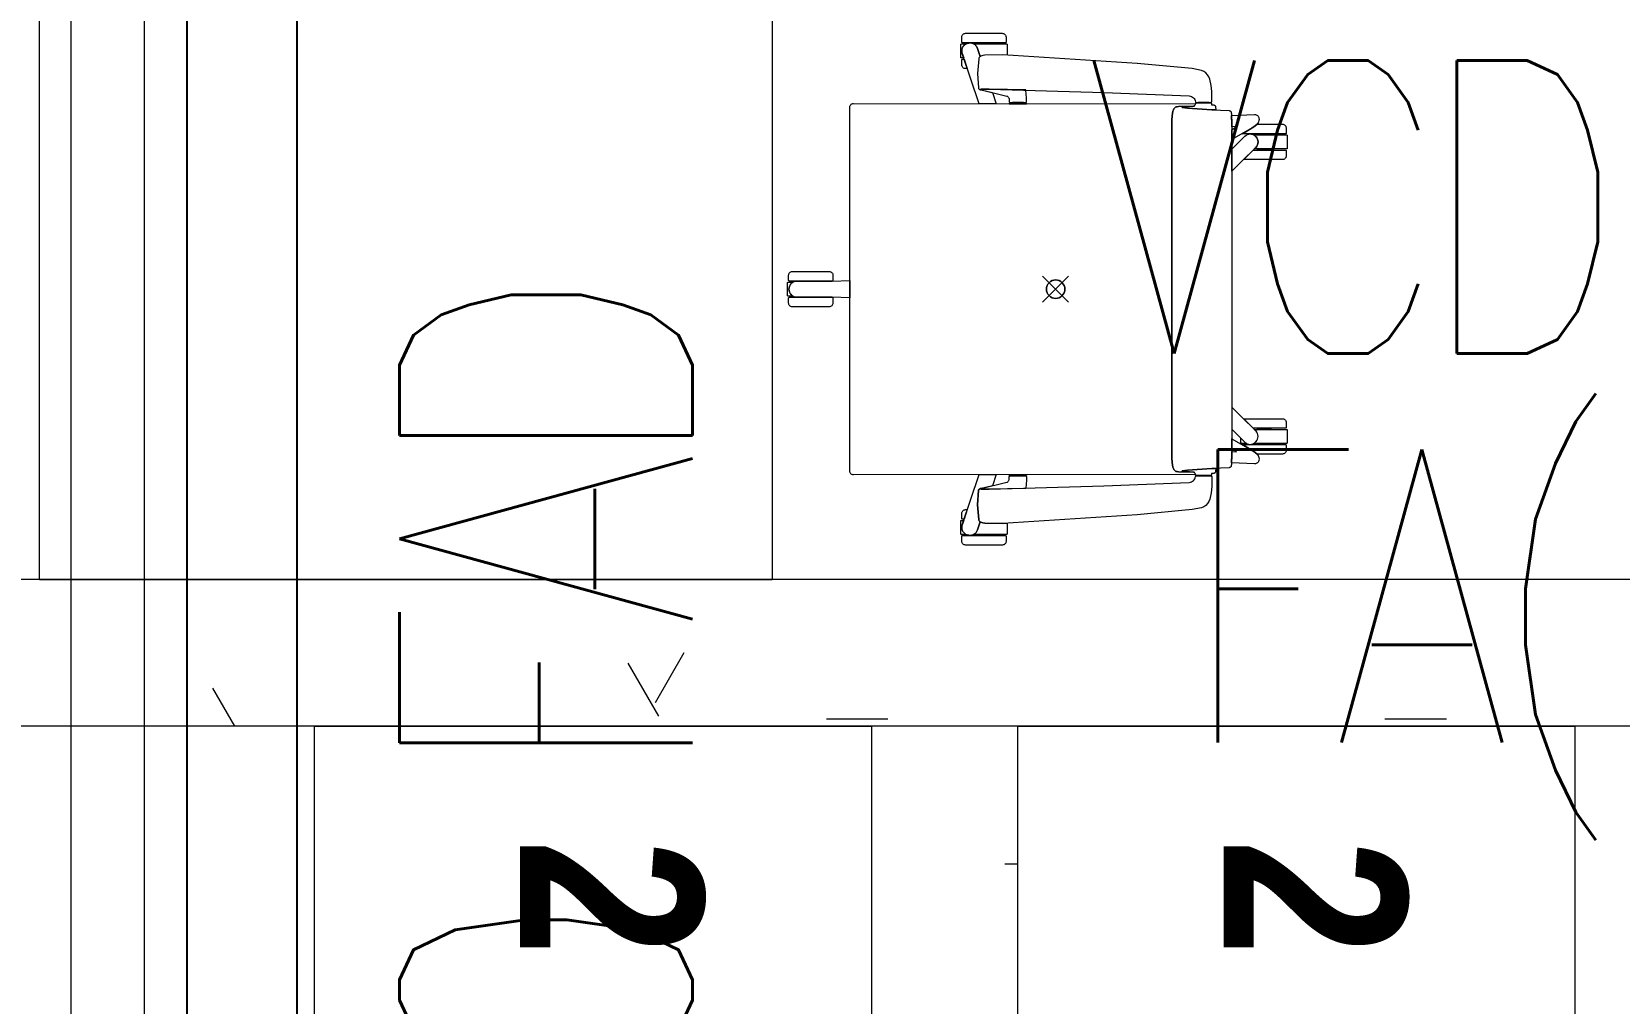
# Model space of a CAD drawing. Header units: millimetres. Extents: x 50620 to 404449, y -131543 to 97.
# Drawn here: x 357591 to 359758, y -91993 to -90667 of the extents above; entities that cross this region are included whole.
import ezdxf

# ---------------------------------------------------------------- set-up
doc = ezdxf.new("R2010")
doc.units = ezdxf.units.MM
for name, color, linetype, lineweight in [('1599_DB_A_BLK2_HQ_R21-2ND STOREY 20230517--$0$S-_COLN----_E', 8, 'Continuous', 9), ('A-_FURT----_E', 8, 'Continuous', 9), ('A-_WALL----_H-1', 8, 'Continuous', 9), ('A-_WALLPRTN_E-1', 8, 'Continuous', 18), ('FURNITURE', 8, 'Continuous', 9), ('M-_ARCHI', 8, 'Continuous', 5), ('M-ACMV_FAD', 3, 'Continuous', 25), ('M-ACMV_REF-P', 134, '500-1-RP', 9), ('M-FA TEXT', 3, 'Continuous', 25)]:
    doc.layers.add(name, color=color, linetype=linetype, lineweight=lineweight)
doc.styles.add('Arial', font='arial.ttf', dxfattribs={"width": 0.8, "height": 300})
doc.styles.add('Arial Narrow_B_4', font='ARIALNB.TTF', dxfattribs={"height": 500})
doc.styles.add('ROMANS', font='romans.shx', dxfattribs={"width": 0.8})
doc.styles.get("Standard").update_dxf_attribs({"font": 'arial.ttf'})
doc.linetypes.add('500-1-RP', pattern='A,0.75,-0.5,0.75,-0.5,0.75,-0.5,0.75,-1.7,["RP",Standard,S=1,R=0,X=-1,Y=-0.5],-1.7', length=7.9)

# ---------------------------------------------------------------- blocks, each defined once
blk = doc.blocks.new('ARCHI 2ND_2024 09 11')
at = {"layer": '1599_DB_A_BLK2_HQ_R21-2ND STOREY 20230517--$0$S-_COLN----_E', "lineweight": 5}
h = blk.add_hatch(dxfattribs=at)
h.set_pattern_fill('FP_3', color=8, style=0, pattern_type=2)
h.set_pattern_definition([(6e-11, (-28420.7, -3975.34), (1016, 254), [83.82, -678.18, 83.82, -678.18, -4064]), (6e-11, (-28420.7, -3975.34), (1016, 254), [-1524, 83.82, -1440.18, 83.82, -678.18, -1778]), (6e-11, (-28420.7, -3975.34), (1016, 254), [-3810, 83.82, -424.18, 83.82, -1186.18]), (120, (-28039.7, -3848.34), (-727.9705, 752.8818), [83.82, -678.18, 83.82, -678.18, -4064]), (120, (-28039.7, -3848.34), (-727.9705, 752.8818), [-1524, 83.82, -1440.18, 83.82, -678.18, -1778]), (120, (-28039.7, -3848.34), (-727.9705, 752.8818), [-3810, 83.82, -424.18, 83.82, -1186.18]), (240, (-27912.7, -3340.34), (-288.0295, -1006.8818), [83.82, -678.18, 83.82, -678.18, -4064]), (240, (-27912.7, -3340.34), (-288.0295, -1006.8818), [-1524, 83.82, -1440.18, 83.82, -678.18, -1778]), (240, (-27912.7, -3340.34), (-288.0295, -1006.8818), [-3810, 83.82, -424.18, 83.82, -1186.18])])
h.paths.add_polyline_path([(-33077.7, -63616.7), (-23350, -63616.7), (-23350, -63516.7), (-34150, -63516.7), (-34150, -63616.7)], flags=0)
at = {"layer": 'A-_WALL----_H-1', "lineweight": 5}
h = blk.add_hatch(dxfattribs=at)
h.set_pattern_fill('FP_3', color=8, style=0, pattern_type=2)
h.set_pattern_definition([(6e-11, (102886.37, 38752.37), (1016, 254), [83.82, -678.18, 83.82, -678.18, -4064]), (6e-11, (102886.37, 38752.37), (1016, 254), [-1524, 83.82, -1440.18, 83.82, -678.18, -1778]), (6e-11, (102886.37, 38752.37), (1016, 254), [-3810, 83.82, -424.18, 83.82, -1186.18]), (120, (103267.37, 38879.37), (-727.97045, 752.8818), [83.82, -678.18, 83.82, -678.18, -4064]), (120, (103267.37, 38879.37), (-727.97045, 752.8818), [-1524, 83.82, -1440.18, 83.82, -678.18, -1778]), (120, (103267.37, 38879.37), (-727.97045, 752.8818), [-3810, 83.82, -424.18, 83.82, -1186.18]), (240, (103394.37, 39387.37), (-288.02955, -1006.8818), [83.82, -678.18, 83.82, -678.18, -4064]), (240, (103394.37, 39387.37), (-288.02955, -1006.8818), [-1524, 83.82, -1440.18, 83.82, -678.18, -1778]), (240, (103394.37, 39387.37), (-288.02955, -1006.8818), [-3810, 83.82, -424.18, 83.82, -1186.18])])
h.paths.add_polyline_path([(-26050, -69933), (-26050, -63616.7), (-26250, -63616.7), (-26250, -69933)])
at = {"layer": '1599_DB_A_BLK2_HQ_R21-2ND STOREY 20230517--$0$S-_COLN----_E', "color": 8, "lineweight": 5}
blk.add_line((-23550, -63616.7), (-34050, -63616.7), dxfattribs=at)
blk.add_lwpolyline([(-23350, -63716.7), (-23350, -63416.7), (-28750, -63416.7)], dxfattribs=at)
at = {"layer": 'A-_FURT----_E', "color": 8, "lineweight": 5}
for points in [[(-27010, -64066.7), (-27010, -63616.7), (-26250, -63616.7), (-26250, -64066.7)], [(-26050, -64066.7), (-26050, -63616.7), (-25290, -63616.7), (-25290, -64066.7)]]:
    blk.add_lwpolyline(points, close=True, dxfattribs=at)
at = {"layer": 'A-_WALLPRTN_E-1', "color": 8, "lineweight": 5}
for p, q in [((-26250, -63616.7), (-26250, -69933)), ((-26050, -69933), (-26050, -63616.7))]:
    blk.add_line(p, q, dxfattribs=at)
at = {"layer": 'FURNITURE', "color": 8, "lineweight": 5, "flags": 128}
for points in [[(-27385.3, -63416.9), (-27385.3, -61816.9), (-26385.3, -61816.9), (-26385.3, -63416.9)], [(-26066.2, -62682.9), (-26066.2, -62683.1), (-26066.3, -62683.3), (-26066.4, -62683.4), (-26066.5, -62683.6), (-26066.7, -62683.7), (-26066.9, -62683.8), (-26067, -62683.9), (-26067.2, -62683.9), (-26125.6, -62683.9), (-26125.8, -62683.9), (-26126, -62683.8), (-26126.1, -62683.7), (-26126.3, -62683.6), (-26126.4, -62683.4), (-26126.5, -62683.3), (-26126.6, -62683.1), (-26126.6, -62682.9), (-26126.6, -62675.8), (-26126.5, -62674.9), (-26126.2, -62673.9), (-26125.7, -62673), (-26125.1, -62672.3), (-26124.3, -62671.7), (-26123.5, -62671.2), (-26122.5, -62670.9), (-26121.5, -62670.8), (-26071.3, -62670.8), (-26070.5, -62670.9), (-26069.7, -62671), (-26069, -62671.4), (-26068.3, -62671.8), (-26067.7, -62672.3), (-26067.2, -62672.9), (-26066.8, -62673.5), (-26066.5, -62674.3), (-26066.3, -62675), (-26066.2, -62675.8)], [(-26128.1, -62703.6), (-26128.1, -62686.3), (-26128.1, -62686.1), (-26128, -62685.9), (-26127.9, -62685.8), (-26127.8, -62685.7), (-26127.7, -62685.6), (-26127.6, -62685.5), (-26127.4, -62685.4), (-26127.3, -62685.4), (-26127.2, -62685.4), (-26120.9, -62685.4), (-26122.5, -62686.5), (-26123.9, -62687.8), (-26125, -62689.3), (-26125.9, -62691.1), (-26126.4, -62692.9), (-26126.6, -62694.8), (-26126.5, -62696.7), (-26126.1, -62698.6), (-26124, -62704.5), (-26127.2, -62704.5), (-26127.3, -62704.5), (-26127.5, -62704.4), (-26127.7, -62704.3), (-26127.8, -62704.2), (-26127.9, -62704.1), (-26128, -62704), (-26128, -62703.9), (-26128.1, -62703.7)], [(-26101.4, -62702.3), (-26102.1, -62702.8), (-26102.6, -62703.3), (-26103, -62704), (-26103.3, -62704.7), (-26103.5, -62705.5), (-26105.3, -62725.5), (-26104, -62745.5), (-26103.7, -62746.1), (-26103.3, -62746.6), (-26102.9, -62747), (-26102.4, -62747.4), (-26101.3, -62747.8), (-26100.2, -62748.1), (-26084.7, -62751.5), (-26079.5, -62767), (-26102.8, -62766.9), (-26126.1, -62698.6), (-26126.5, -62696.5), (-26126.6, -62694.3), (-26126.3, -62692.2), (-26125.5, -62690.2), (-26124.4, -62688.3), (-26122.9, -62686.7), (-26121.1, -62685.5), (-26119.1, -62684.6), (-26117, -62684.1), (-26114.8, -62684), (-26112.7, -62684.4), (-26110.7, -62685.1), (-26108.8, -62686.3), (-26107.3, -62687.8), (-26106, -62689.5), (-26105.1, -62691.5)], [(-26064.7, -62700.6), (-26070.7, -62700.3), (-26095.2, -62700.7), (-26097.9, -62701.1), (-26100.6, -62701.9), (-26101, -62702.1), (-26101.4, -62702.3), (-26105.1, -62691.5), (-26105.9, -62689.6), (-26107.1, -62688), (-26108.5, -62686.5), (-26110.2, -62685.4), (-26065.6, -62685.4), (-26065.5, -62685.4), (-26065.3, -62685.4), (-26065.2, -62685.5), (-26065.1, -62685.6), (-26065, -62685.7), (-26064.9, -62685.8), (-26064.8, -62685.9), (-26064.7, -62686.1), (-26064.7, -62686.3)], [(-26087.3, -62685.4), (-26105.5, -62685.4), (-26105.5, -62683.9), (-26087.3, -62683.9)], [(-26125.6, -62706), (-26123.5, -62706), (-26119.1, -62719.1), (-26121.5, -62719.1), (-26122.5, -62719), (-26123.5, -62718.7), (-26124.3, -62718.2), (-26125.1, -62717.6), (-26125.7, -62716.8), (-26126.2, -62716), (-26126.5, -62715), (-26126.6, -62714.1), (-26126.6, -62707), (-26126.6, -62706.8), (-26126.5, -62706.6), (-26126.4, -62706.5), (-26126.3, -62706.3), (-26126.1, -62706.2), (-26126, -62706.1), (-26125.8, -62706)], [(-26100.6, -62701.9), (-26101.3, -62702.3), (-26102, -62702.7), (-26102.6, -62703.3), (-26103, -62704), (-26103.3, -62704.7), (-26103.5, -62705.5), (-26105.3, -62725.5), (-26104, -62745.5), (-26103.7, -62746.1), (-26103.3, -62746.6), (-26102.9, -62747), (-26102.4, -62747.4), (-26101.2, -62747.8), (-26101.4, -62747.8), (-26101.4, -62747.8), (-26101.4, -62747.7), (-26101.4, -62747.7), (-26101.4, -62747.7), (-26101.4, -62747.7), (-26101.4, -62747.6), (-26101.4, -62747.6), (-26101.4, -62747.6), (-26101.4, -62747.6), (-26101.4, -62747.6), (-26101.2, -62747.5), (-26101.1, -62747.4), (-26100.3, -62747.3), (-26099.5, -62747.2), (-26089.4, -62747.1), (-25932.8, -62751.8), (-25816.2, -62756.4), (-25814.7, -62756.6), (-25813.2, -62757.1), (-25811.8, -62757.8), (-25810.5, -62758.8), (-25809.5, -62759.9), (-25808.6, -62761.2), (-25808, -62762.7), (-25807.6, -62764.2), (-25807.6, -62764.4), (-25807.5, -62764.6), (-25807.4, -62764.7), (-25807.3, -62764.9), (-25807.1, -62765), (-25807, -62765), (-25806.8, -62765.1), (-25806.6, -62765.1), (-25786.6, -62765.1), (-25786.4, -62765.1), (-25786.2, -62765), (-25786.1, -62764.9), (-25785.9, -62764.8), (-25785.8, -62764.6), (-25785.7, -62764.5), (-25785.6, -62764.3), (-25785.6, -62764.1), (-25785.6, -62750.5), (-25786.3, -62742), (-25788, -62733.5), (-25789.3, -62730.3), (-25791.2, -62727.4), (-25793.6, -62724.9), (-25796.5, -62722.9), (-25799.6, -62721.5), (-25812.3, -62719.1), (-25887.1, -62712.2), (-26070.7, -62700.3), (-26095.2, -62700.7), (-26097.9, -62701.1)], [(-26100.2, -62748.1), (-26065.1, -62756.5), (-26064.4, -62756.8), (-26063.7, -62757.3), (-26063.1, -62757.8), (-26062.7, -62758.5), (-26062.3, -62759.2), (-26062.1, -62760), (-26062, -62760.8), (-26061.9, -62764.1), (-26061.8, -62764.3), (-26061.8, -62764.5), (-26061.7, -62764.7), (-26061.6, -62764.8), (-26061.4, -62764.9), (-26061.2, -62765), (-26061, -62765.1), (-26060.8, -62765.1), (-26039.3, -62765.1), (-26039.1, -62765.1), (-26038.9, -62765), (-26038.8, -62764.9), (-26038.6, -62764.8), (-26038.5, -62764.7), (-26038.4, -62764.5), (-26038.3, -62764.3), (-26038.3, -62764.1), (-26038.3, -62759.5), (-26039.4, -62748.4), (-26039.4, -62748.2), (-26089.4, -62747.1), (-26099.5, -62747.2), (-26100.3, -62747.3), (-26101.1, -62747.4), (-26101.2, -62747.5), (-26101.4, -62747.6), (-26101.4, -62747.6), (-26101.4, -62747.6), (-26101.4, -62747.6), (-26101.4, -62747.6), (-26101.4, -62747.7), (-26101.4, -62747.7), (-26101.4, -62747.7), (-26101.4, -62747.7), (-26101.4, -62747.8), (-26101.4, -62747.8), (-26101.2, -62747.8)], [(-26274.5, -62766.8), (-25807.7, -62767.2), (-25808, -62768), (-25808.5, -62768.8), (-25809.1, -62769.5), (-25809.7, -62770.1), (-25831, -62770.9), (-25832.8, -62771), (-25834.6, -62771.4), (-25836, -62772.6), (-25837.1, -62774), (-25837.9, -62775.5), (-25838.4, -62777.2), (-25839.5, -62783.3), (-25839.8, -62789.5), (-25839.8, -63250.8), (-25839.5, -63257), (-25838.4, -63263.1), (-25837.9, -63264.8), (-25837.1, -63266.3), (-25836, -63267.7), (-25834.6, -63268.9), (-25832.8, -63269.3), (-25831, -63269.4), (-25809.7, -63270.2), (-25809.1, -63270.8), (-25808.5, -63271.5), (-25808, -63272.3), (-25807.7, -63273.1), (-26274.5, -63273.5), (-26275.3, -63273.5), (-26276.1, -63273.3), (-26276.8, -63273), (-26277.5, -63272.6), (-26278.1, -63272.1), (-26278.6, -63271.5), (-26279, -63270.8), (-26279.3, -63270.1), (-26279.5, -63269.3), (-26279.5, -63268.5), (-26279.5, -62785.3), (-26279.5, -62771.8), (-26279.5, -62771), (-26279.3, -62770.3), (-26279, -62769.5), (-26278.6, -62768.9), (-26278.1, -62768.3), (-26277.5, -62767.7), (-26276.8, -62767.3), (-26276.1, -62767), (-26275.3, -62766.8)], [(-26038.3, -62767), (-26038.3, -62766.7), (-26038.3, -62766.5), (-26038.4, -62766.3), (-26038.5, -62766.2), (-26038.6, -62766), (-26038.8, -62765.9), (-26038.9, -62765.8), (-26039.1, -62765.7), (-26039.3, -62765.7), (-26060.8, -62765.7), (-26061, -62765.7), (-26061.2, -62765.8), (-26061.4, -62765.9), (-26061.6, -62766), (-26061.7, -62766.2), (-26061.8, -62766.3), (-26061.8, -62766.5), (-26061.9, -62766.7), (-26061.9, -62767)], [(-26042.5, -62765.7), (-26042.5, -62765.1), (-26057.6, -62765.1), (-26057.6, -62765.7)], [(-25839.8, -62789.5), (-25839.5, -62783.3), (-25838.4, -62777.2), (-25837.9, -62775.5), (-25837.1, -62774), (-25836, -62772.6), (-25834.6, -62771.4), (-25832.8, -62771), (-25831, -62770.9), (-25809.7, -62770.1), (-25810.2, -62770.5), (-25815.9, -62770.8), (-25825.1, -62771.5), (-25825.2, -62771.5), (-25825.4, -62771.6), (-25825.6, -62771.6), (-25825.7, -62771.8), (-25825.8, -62771.9), (-25825.9, -62772.1), (-25825.9, -62772.2), (-25818.5, -62773.2), (-25785.4, -62775.5), (-25761.7, -62776.4), (-25761.2, -62776.5), (-25760.7, -62776.7), (-25760.2, -62776.9), (-25759.9, -62777.2), (-25759.5, -62777.6), (-25759.2, -62778), (-25758.9, -62779.4), (-25758.7, -62780.8), (-25758.1, -62794.7), (-25758.1, -63020.2), (-25758.1, -63245.6), (-25758.7, -63259.5), (-25758.9, -63260.9), (-25759.2, -63262.3), (-25759.5, -63262.7), (-25759.9, -63263.1), (-25760.2, -63263.4), (-25760.7, -63263.6), (-25761.2, -63263.8), (-25761.7, -63263.9), (-25785.4, -63264.8), (-25818.5, -63267.2), (-25825.9, -63268.1), (-25825.8, -63268.2), (-25825.8, -63268.4), (-25825.7, -63268.5), (-25825.5, -63268.7), (-25825.4, -63268.8), (-25825.2, -63268.8), (-25825.1, -63268.8), (-25815.9, -63269.5), (-25810.2, -63269.8), (-25809.7, -63270.2), (-25831, -63269.4), (-25832.8, -63269.3), (-25834.6, -63268.9), (-25836, -63267.7), (-25837.1, -63266.3), (-25837.9, -63264.8), (-25838.4, -63263.1), (-25839.5, -63257), (-25839.8, -63250.8)], [(-25780.2, -62771.4), (-25780, -62775.5), (-25785.4, -62775.5), (-25818.5, -62773.2), (-25825.9, -62772.2), (-25825.9, -62772.1), (-25825.8, -62771.9), (-25825.7, -62771.8), (-25825.6, -62771.6), (-25825.4, -62771.6), (-25825.2, -62771.5), (-25825.1, -62771.5), (-25815.9, -62770.8), (-25810.2, -62770.5), (-25809.7, -62770.1), (-25808.9, -62769.3), (-25808.3, -62768.5), (-25807.8, -62767.5), (-25807.5, -62766.5), (-25807.4, -62766.4), (-25807.4, -62766.3), (-25807.3, -62766.1), (-25807.2, -62766), (-25807, -62765.9), (-25806.9, -62765.8), (-25806.7, -62765.7), (-25806.5, -62765.7), (-25786.8, -62765.7), (-25786.6, -62765.7), (-25786.4, -62765.8), (-25786.3, -62765.9), (-25786.1, -62766), (-25786, -62766.1), (-25785.9, -62766.3), (-25785.8, -62766.4), (-25785.8, -62766.6), (-25785.7, -62768.3), (-25784.8, -62768.4), (-25782.5, -62768.7), (-25782, -62768.8), (-25781.5, -62769.1), (-25781.1, -62769.5), (-25780.7, -62769.9), (-25780.5, -62770.4), (-25780.3, -62770.9)], [(-25804.1, -62765.1), (-25804.1, -62765.7), (-25789.1, -62765.7), (-25789.1, -62765.1)], [(-25723.1, -62794.5), (-25726.5, -62797.5), (-25730.3, -62800.1), (-25758.1, -62815.9), (-25758.1, -62802.5), (-25751.9, -62798), (-25758.1, -62798.7), (-25758.1, -62794.7), (-25758.5, -62783.2), (-25758.5, -62783.2), (-25727, -62781.7), (-25725.9, -62781.7), (-25724.9, -62782), (-25723.9, -62782.4), (-25723, -62783), (-25722.3, -62783.8), (-25721.7, -62784.8), (-25721.3, -62785.8), (-25721.1, -62786.8), (-25720.9, -62788.5), (-25721.1, -62790.1), (-25721.5, -62791.7), (-25722.2, -62793.1)], [(-25743.7, -62808), (-25730.3, -62800.1), (-25726.8, -62797.7), (-25723.7, -62795), (-25688.9, -62795), (-25688, -62795.1), (-25687, -62795.4), (-25686.1, -62795.9), (-25685.4, -62796.5), (-25684.9, -62797.1), (-25684.5, -62797.8), (-25684.2, -62798.5), (-25684, -62799.3), (-25683.9, -62800), (-25683.9, -62807.1), (-25683.9, -62807.2), (-25684, -62807.4), (-25684, -62807.5), (-25684.1, -62807.7), (-25684.2, -62807.8), (-25684.3, -62807.9), (-25684.5, -62808), (-25684.6, -62808), (-25684.8, -62808.1), (-25684.9, -62808.1), (-25743.3, -62808.1), (-25743.4, -62808.1), (-25743.5, -62808.1)], [(-25725.6, -62811.6), (-25725.1, -62812), (-25723.9, -62813.5), (-25723, -62815.3), (-25722.4, -62817.2), (-25722.2, -62819.1), (-25722.4, -62821.1), (-25723, -62823), (-25723.9, -62824.7), (-25725.1, -62826.2), (-25758.1, -62859.2), (-25758.1, -62829), (-25740.3, -62811.1), (-25738.7, -62809.9), (-25737, -62808.9), (-25735.1, -62808.4), (-25733.2, -62808.2), (-25731.2, -62808.4), (-25729.3, -62808.9), (-25727.6, -62809.9), (-25726.1, -62811.1)], [(-25727.6, -62828.7), (-25725.1, -62826.2), (-25723.9, -62824.7), (-25723, -62823), (-25722.4, -62821.1), (-25722.2, -62819.1), (-25722.4, -62817.2), (-25723, -62815.3), (-25723.9, -62813.5), (-25725.1, -62812), (-25725.6, -62811.6), (-25726.1, -62811.1), (-25727, -62810.3), (-25728, -62809.6), (-25683.4, -62809.6), (-25683.2, -62809.6), (-25683, -62809.7), (-25682.9, -62809.8), (-25682.7, -62809.9), (-25682.6, -62810.1), (-25682.5, -62810.2), (-25682.4, -62810.4), (-25682.4, -62810.6), (-25682.4, -62827.7), (-25682.4, -62827.9), (-25682.5, -62828.1), (-25682.6, -62828.3), (-25682.7, -62828.4), (-25682.9, -62828.5), (-25683, -62828.6), (-25683.2, -62828.7), (-25683.4, -62828.7)], [(-25705, -62809.6), (-25723.1, -62809.6), (-25723.1, -62808.1), (-25705, -62808.1)], [(-25684.9, -62830.2), (-25684.7, -62830.2), (-25684.5, -62830.3), (-25684.4, -62830.4), (-25684.2, -62830.5), (-25684.1, -62830.7), (-25684, -62830.8), (-25683.9, -62831), (-25683.9, -62831.2), (-25683.9, -62838.3), (-25684, -62839.1), (-25684.2, -62840), (-25684.6, -62840.8), (-25685.1, -62841.5), (-25685.7, -62842.1), (-25686.4, -62842.6), (-25687.2, -62843), (-25688.1, -62843.2), (-25688.9, -62843.3), (-25739.2, -62843.3), (-25740, -62843.2), (-25740.8, -62843), (-25741.6, -62842.7), (-25729.1, -62830.2)], [(-25723.1, -62828.7), (-25705, -62828.7), (-25705, -62830.2), (-25723.1, -62830.2)], [(-26302.5, -63001.1), (-26302.5, -63008.1), (-26302.5, -63008.3), (-26302.6, -63008.5), (-26302.7, -63008.7), (-26302.8, -63008.8), (-26303, -63008.9), (-26303.1, -63009), (-26303.3, -63009.1), (-26303.5, -63009.1), (-26361.8, -63009.1), (-26362, -63009.1), (-26362.2, -63009), (-26362.3, -63009), (-26362.4, -63008.9), (-26362.6, -63008.8), (-26362.7, -63008.7), (-26362.8, -63008.5), (-26362.8, -63008.3), (-26362.9, -63008.1), (-26362.9, -63001.1), (-26362.8, -63000.1), (-26362.5, -62999.1), (-26362, -62998.3), (-26361.4, -62997.5), (-26360.6, -62996.9), (-26359.8, -62996.4), (-26358.8, -62996.1), (-26357.8, -62996), (-26307.5, -62996), (-26306.7, -62996.1), (-26305.8, -62996.3), (-26305, -62996.7), (-26304.3, -62997.2), (-26303.7, -62997.8), (-26303.2, -62998.5), (-26302.8, -62999.3), (-26302.6, -63000.2)], [(-26357, -63029.7), (-26363.4, -63029.7), (-26363.5, -63029.7), (-26363.7, -63029.7), (-26363.9, -63029.6), (-26364, -63029.5), (-26364.1, -63029.4), (-26364.2, -63029.2), (-26364.3, -63029.1), (-26364.3, -63028.9), (-26364.4, -63028.7), (-26364.4, -63011.6), (-26364.3, -63011.4), (-26364.3, -63011.2), (-26364.2, -63011.1), (-26364.1, -63010.9), (-26363.9, -63010.8), (-26363.7, -63010.7), (-26363.5, -63010.6), (-26363.4, -63010.6), (-26357, -63010.6), (-26358.6, -63011.7), (-26360, -63013.1), (-26361.1, -63014.7), (-26361.9, -63016.4), (-26362.4, -63018.2), (-26362.5, -63020.2), (-26362.4, -63022.1), (-26361.9, -63023.9), (-26361.1, -63025.7), (-26360, -63027.2), (-26358.6, -63028.6)], [(-26279.5, -63008.4), (-26279.5, -63031.9), (-26303.5, -63031.2), (-26303.5, -63031.2), (-26351.4, -63031.2), (-26353.4, -63031.1), (-26355.2, -63030.6), (-26357, -63029.8), (-26358.6, -63028.6), (-26359.9, -63027.3), (-26361, -63025.7), (-26361.9, -63024), (-26362.4, -63022.1), (-26362.5, -63020.2), (-26362.4, -63018.2), (-26361.9, -63016.4), (-26361, -63014.6), (-26359.9, -63013), (-26358.6, -63011.7), (-26357, -63010.6), (-26355.2, -63009.8), (-26353.4, -63009.3), (-26351.4, -63009.1), (-26303.5, -63009.1), (-26303.5, -63009.1)], [(-25998.6, -63007.6), (-26001, -63007.8), (-26003.4, -63008.5), (-26005.6, -63009.7), (-26007.5, -63011.3), (-26009, -63013.2), (-26010.2, -63015.3), (-26010.9, -63017.7), (-26011.2, -63020.2), (-26010.9, -63022.6), (-26010.2, -63025), (-26009, -63027.1), (-26007.5, -63029), (-26005.6, -63030.6), (-26003.4, -63031.8), (-26001, -63032.5), (-25998.6, -63032.7), (-25996.1, -63032.5), (-25993.8, -63031.8), (-25991.6, -63030.6), (-25989.7, -63029), (-25988.1, -63027.1), (-25987, -63025), (-25986.2, -63022.6), (-25986, -63020.2), (-25986.2, -63017.7), (-25987, -63015.3), (-25988.1, -63013.2), (-25989.7, -63011.3), (-25991.6, -63009.7), (-25993.8, -63008.5), (-25996.1, -63007.8), (-25998.6, -63007.6), (-26001, -63007.8), (-26003.4, -63008.5), (-26005.6, -63009.7), (-26007.5, -63011.3), (-26009, -63013.2), (-26010.2, -63015.3), (-26010.9, -63017.7), (-26011.2, -63020.2), (-26010.9, -63022.6), (-26010.2, -63025), (-26009, -63027.1), (-26007.5, -63029), (-26005.6, -63030.6), (-26003.4, -63031.8), (-26001, -63032.5), (-25998.6, -63032.7), (-25996.1, -63032.5), (-25993.8, -63031.8), (-25991.6, -63030.6), (-25989.7, -63029), (-25988.1, -63027.1), (-25987, -63025), (-25986.2, -63022.6), (-25986, -63020.2), (-25986.2, -63017.7), (-25987, -63015.3), (-25988.1, -63013.2), (-25989.7, -63011.3), (-25991.6, -63009.7), (-25993.8, -63008.5), (-25996.1, -63007.8), (-25998.6, -63007.6), (-26001, -63007.8), (-26003.4, -63008.5), (-26005.6, -63009.7), (-26007.5, -63011.3), (-26009, -63013.2), (-26010.2, -63015.3), (-26010.9, -63017.7), (-26011.2, -63020.2), (-26010.9, -63022.6), (-26010.2, -63025), (-26009, -63027.1), (-26007.5, -63029), (-26005.6, -63030.6), (-26003.4, -63031.8), (-26001, -63032.5), (-25998.6, -63032.7), (-25996.1, -63032.5), (-25993.8, -63031.8), (-25991.6, -63030.6), (-25989.7, -63029), (-25988.1, -63027.1), (-25987, -63025), (-25986.2, -63022.6), (-25986, -63020.2), (-25986.2, -63017.7), (-25987, -63015.3), (-25988.1, -63013.2), (-25989.7, -63011.3), (-25991.6, -63009.7), (-25993.8, -63008.5), (-25996.1, -63007.8), (-25998.6, -63007.6), (-26001, -63007.8), (-26003.4, -63008.5), (-26005.6, -63009.7), (-26007.5, -63011.3), (-26009, -63013.2), (-26010.2, -63015.3), (-26010.9, -63017.7), (-26011.2, -63020.2), (-26010.9, -63022.6), (-26010.2, -63025), (-26009, -63027.1), (-26007.5, -63029), (-26005.6, -63030.6), (-26003.4, -63031.8), (-26001, -63032.5), (-25998.6, -63032.7), (-25996.1, -63032.5), (-25993.8, -63031.8), (-25991.6, -63030.6), (-25989.7, -63029), (-25988.1, -63027.1), (-25987, -63025), (-25986.2, -63022.6), (-25986, -63020.2), (-25986.2, -63017.7), (-25987, -63015.3), (-25988.1, -63013.2), (-25989.7, -63011.3), (-25991.6, -63009.7), (-25993.8, -63008.5), (-25996.1, -63007.8), (-25998.6, -63007.6), (-25996.1, -63007.8), (-25993.8, -63008.5), (-25991.6, -63009.7), (-25989.7, -63011.3), (-25988.1, -63013.2), (-25987, -63015.3), (-25986.2, -63017.7), (-25986, -63020.2), (-25986.2, -63022.6), (-25987, -63025), (-25988.1, -63027.1), (-25989.7, -63029), (-25991.6, -63030.6), (-25993.8, -63031.8), (-25996.1, -63032.5), (-25998.6, -63032.7), (-26001, -63032.5), (-26003.4, -63031.8), (-26005.6, -63030.6), (-26007.5, -63029), (-26009, -63027.1), (-26010.2, -63025), (-26010.9, -63022.6), (-26011.2, -63020.2), (-26010.9, -63017.7), (-26010.2, -63015.3), (-26009, -63013.2), (-26007.5, -63011.3), (-26005.6, -63009.7), (-26003.4, -63008.5), (-26001, -63007.8)], [(-26303.5, -63031.2), (-26303.3, -63031.2), (-26303.1, -63031.3), (-26303, -63031.4), (-26302.8, -63031.5), (-26302.7, -63031.7), (-26302.6, -63031.8), (-26302.5, -63032), (-26302.5, -63032.2), (-26302.5, -63039.3), (-26302.6, -63040.3), (-26302.9, -63041.2), (-26303.4, -63042.1), (-26304, -63042.8), (-26304.7, -63043.5), (-26305.6, -63043.9), (-26306.6, -63044.2), (-26307.5, -63044.3), (-26357.8, -63044.3), (-26358.8, -63044.2), (-26359.8, -63043.9), (-26360.6, -63043.5), (-26361.4, -63042.8), (-26362, -63042.1), (-26362.5, -63041.2), (-26362.8, -63040.3), (-26362.9, -63039.3), (-26362.9, -63032.2), (-26362.8, -63032), (-26362.8, -63031.8), (-26362.7, -63031.7), (-26362.6, -63031.5), (-26362.4, -63031.4), (-26362.2, -63031.3), (-26362, -63031.2), (-26361.8, -63031.2)], [(-25740.3, -63229.2), (-25738.7, -63230.4), (-25737, -63231.4), (-25735.1, -63231.9), (-25733.2, -63232.1), (-25731.2, -63231.9), (-25729.3, -63231.4), (-25727.6, -63230.4), (-25726, -63229.2), (-25725.6, -63228.7), (-25725.1, -63228.3), (-25723.9, -63226.8), (-25723, -63225), (-25722.4, -63223.1), (-25722.2, -63221.2), (-25722.4, -63219.2), (-25723, -63217.3), (-25723.9, -63215.6), (-25725.1, -63214.1), (-25758.1, -63181.1), (-25758.1, -63211.4), (-25740.3, -63229.2), (-25739.3, -63230), (-25738.3, -63230.7), (-25744.7, -63230.7), (-25744.9, -63230.7), (-25745.1, -63230.6), (-25745.3, -63230.5), (-25745.5, -63230.4), (-25745.6, -63230.3), (-25745.7, -63230.1), (-25745.7, -63229.9), (-25745.8, -63229.7), (-25745.8, -63223.7)], [(-25683.9, -63209.1), (-25683.9, -63209.3), (-25684, -63209.5), (-25684.1, -63209.6), (-25684.2, -63209.8), (-25684.4, -63209.9), (-25684.5, -63210), (-25684.7, -63210.1), (-25684.9, -63210.1), (-25729.1, -63210.1), (-25741.6, -63197.6), (-25740.8, -63197.3), (-25740, -63197.1), (-25739.2, -63197), (-25688.9, -63197), (-25688, -63197.1), (-25687, -63197.4), (-25686.1, -63197.9), (-25685.4, -63198.5), (-25684.8, -63199.2), (-25684.3, -63200.1), (-25684, -63201.1), (-25683.9, -63202)], [(-25683.4, -63211.6), (-25683.2, -63211.6), (-25683, -63211.7), (-25682.9, -63211.8), (-25682.7, -63211.9), (-25682.6, -63212), (-25682.5, -63212.2), (-25682.4, -63212.4), (-25682.4, -63212.6), (-25682.4, -63229.7), (-25682.4, -63229.9), (-25682.5, -63230.1), (-25682.6, -63230.3), (-25682.7, -63230.4), (-25682.9, -63230.5), (-25683, -63230.6), (-25683.2, -63230.7), (-25683.4, -63230.7), (-25728, -63230.7), (-25727, -63230), (-25726, -63229.2), (-25725.6, -63228.7), (-25725.1, -63228.3), (-25723.9, -63226.8), (-25723, -63225), (-25722.4, -63223.1), (-25722.2, -63221.2), (-25722.4, -63219.2), (-25723, -63217.3), (-25723.9, -63215.6), (-25725.1, -63214.1), (-25727.6, -63211.6)], [(-25705, -63211.6), (-25723.1, -63211.6), (-25723.1, -63210.1), (-25705, -63210.1)], [(-25751.9, -63242.3), (-25758.1, -63237.8), (-25758.1, -63224.4), (-25730.3, -63240.2), (-25726.5, -63242.8), (-25723.1, -63245.8), (-25722.2, -63247.2), (-25721.5, -63248.6), (-25721.1, -63250.2), (-25720.9, -63251.8), (-25721.1, -63253.5), (-25721.3, -63254.5), (-25721.7, -63255.6), (-25722.2, -63256.5), (-25723, -63257.3), (-25723.9, -63257.9), (-25724.9, -63258.3), (-25725.9, -63258.6), (-25727, -63258.6), (-25758.5, -63257.1), (-25758.5, -63257.1), (-25758.1, -63245.6), (-25758.1, -63241.6)], [(-25730.3, -63240.2), (-25743.6, -63232.3), (-25743.5, -63232.3), (-25743.4, -63232.2), (-25743.2, -63232.2), (-25684.9, -63232.2), (-25684.7, -63232.2), (-25684.5, -63232.3), (-25684.4, -63232.4), (-25684.2, -63232.5), (-25684.1, -63232.7), (-25684, -63232.8), (-25683.9, -63233), (-25683.9, -63233.2), (-25683.9, -63240.3), (-25684, -63241.2), (-25684.3, -63242.2), (-25684.8, -63243.1), (-25685.4, -63243.8), (-25686.1, -63244.4), (-25687, -63244.9), (-25688, -63245.2), (-25688.9, -63245.3), (-25723.6, -63245.3), (-25726.8, -63242.6)], [(-25723.1, -63230.7), (-25705, -63230.7), (-25705, -63232.2), (-25723.1, -63232.2)], [(-26102.8, -63273.4), (-26079.5, -63273.4), (-26084.7, -63288.8), (-26100.2, -63292.2), (-26101.3, -63292.5), (-26102.3, -63293), (-26102.9, -63293.3), (-26103.3, -63293.7), (-26103.7, -63294.2), (-26104, -63294.8), (-26105.3, -63314.8), (-26103.4, -63334.8), (-26103.3, -63335.6), (-26103, -63336.3), (-26102.6, -63337), (-26102, -63337.5), (-26101.4, -63338), (-26105.1, -63348.8), (-26105.9, -63350.6), (-26106.9, -63352.2), (-26108.3, -63353.6), (-26109.8, -63354.7), (-26111.5, -63355.6), (-26113.4, -63356.1), (-26115.3, -63356.3), (-26117.2, -63356.2), (-26119.1, -63355.7), (-26120.9, -63355), (-26122.5, -63353.9), (-26123.9, -63352.6), (-26125, -63351), (-26125.9, -63349.3), (-26126.4, -63347.4), (-26126.6, -63345.5), (-26126.5, -63343.6), (-26126, -63341.7)], [(-26100.6, -63338.4), (-26101.3, -63338.1), (-26102, -63337.6), (-26102.5, -63337), (-26103, -63336.4), (-26103.3, -63335.6), (-26103.4, -63334.8), (-26105.3, -63314.8), (-26104, -63294.8), (-26103.7, -63294.2), (-26103.3, -63293.7), (-26102.9, -63293.3), (-26102.3, -63293), (-26101.2, -63292.5), (-26101.4, -63292.5), (-26101.4, -63292.6), (-26101.4, -63292.6), (-26101.4, -63292.6), (-26101.4, -63292.6), (-26101.4, -63292.7), (-26101.4, -63292.7), (-26101.4, -63292.7), (-26101.4, -63292.7), (-26101.4, -63292.7), (-26101.4, -63292.8), (-26101.2, -63292.8), (-26101.1, -63292.9), (-26100.3, -63293), (-26099.5, -63293.1), (-26089.4, -63293.2), (-25932.8, -63288.6), (-25816.2, -63283.9), (-25814.7, -63283.7), (-25813.2, -63283.2), (-25811.8, -63282.5), (-25810.5, -63281.5), (-25809.4, -63280.4), (-25808.6, -63279.1), (-25808, -63277.6), (-25807.6, -63276.1), (-25807.6, -63275.9), (-25807.5, -63275.7), (-25807.4, -63275.6), (-25807.3, -63275.5), (-25807.1, -63275.4), (-25807, -63275.3), (-25806.8, -63275.2), (-25806.6, -63275.2), (-25786.6, -63275.2), (-25786.4, -63275.2), (-25786.2, -63275.3), (-25786.1, -63275.4), (-25785.9, -63275.5), (-25785.8, -63275.7), (-25785.7, -63275.8), (-25785.6, -63276), (-25785.6, -63276.2), (-25785.6, -63289.8), (-25786.3, -63298.3), (-25788, -63306.8), (-25789.3, -63310), (-25791.2, -63312.9), (-25793.6, -63315.4), (-25796.4, -63317.4), (-25799.6, -63318.8), (-25812.3, -63321.2), (-25887.1, -63328.1), (-26070.7, -63340), (-26095.1, -63339.6), (-26097.9, -63339.2)], [(-26100.2, -63292.2), (-26065.1, -63283.8), (-26064.4, -63283.5), (-26063.7, -63283), (-26063.1, -63282.5), (-26062.7, -63281.8), (-26062.3, -63281.1), (-26062.1, -63280.3), (-26062, -63279.5), (-26061.8, -63276.2), (-26061.8, -63276), (-26061.8, -63275.8), (-26061.7, -63275.7), (-26061.6, -63275.5), (-26061.4, -63275.4), (-26061.2, -63275.3), (-26061, -63275.2), (-26060.8, -63275.2), (-26039.3, -63275.2), (-26039.1, -63275.2), (-26038.9, -63275.3), (-26038.7, -63275.4), (-26038.6, -63275.5), (-26038.5, -63275.7), (-26038.4, -63275.8), (-26038.3, -63276), (-26038.3, -63276.2), (-26038.3, -63280.8), (-26039.4, -63291.9), (-26039.4, -63292.1), (-26089.4, -63293.2), (-26099.5, -63293.1), (-26100.3, -63293), (-26101.1, -63292.9), (-26101.2, -63292.8), (-26101.4, -63292.8), (-26101.4, -63292.7), (-26101.4, -63292.7), (-26101.4, -63292.7), (-26101.4, -63292.7), (-26101.4, -63292.7), (-26101.4, -63292.6), (-26101.4, -63292.6), (-26101.4, -63292.6), (-26101.4, -63292.6), (-26101.4, -63292.5), (-26101.2, -63292.5)], [(-26038.3, -63273.3), (-26038.3, -63273.6), (-26038.3, -63273.8), (-26038.4, -63274), (-26038.5, -63274.2), (-26038.6, -63274.3), (-26038.8, -63274.4), (-26038.9, -63274.5), (-26039.1, -63274.6), (-26039.3, -63274.6), (-26060.8, -63274.6), (-26061, -63274.6), (-26061.2, -63274.5), (-26061.4, -63274.4), (-26061.5, -63274.3), (-26061.7, -63274.2), (-26061.8, -63274), (-26061.8, -63273.8), (-26061.8, -63273.6), (-26061.8, -63273.3)], [(-26042.5, -63274.6), (-26042.5, -63275.2), (-26057.6, -63275.2), (-26057.6, -63274.6)], [(-25780, -63264.8), (-25780.2, -63268.9), (-25780.3, -63269.4), (-25780.5, -63269.9), (-25780.7, -63270.4), (-25781.1, -63270.9), (-25781.5, -63271.2), (-25782, -63271.5), (-25782.5, -63271.7), (-25784.8, -63271.9), (-25785.7, -63272), (-25785.8, -63273.7), (-25785.8, -63273.9), (-25785.9, -63274.1), (-25786, -63274.2), (-25786.1, -63274.3), (-25786.3, -63274.5), (-25786.4, -63274.5), (-25786.6, -63274.6), (-25786.8, -63274.6), (-25806.5, -63274.6), (-25806.7, -63274.6), (-25806.9, -63274.5), (-25807, -63274.5), (-25807.2, -63274.3), (-25807.3, -63274.2), (-25807.4, -63274.1), (-25807.4, -63274), (-25807.5, -63273.9), (-25807.8, -63272.8), (-25808.3, -63271.8), (-25808.9, -63271), (-25809.7, -63270.2), (-25810.2, -63269.8), (-25815.9, -63269.5), (-25825.1, -63268.8), (-25825.2, -63268.8), (-25825.4, -63268.8), (-25825.5, -63268.7), (-25825.7, -63268.5), (-25825.8, -63268.4), (-25825.8, -63268.2), (-25825.9, -63268.1), (-25818.5, -63267.2), (-25785.4, -63264.8)], [(-25804.1, -63275.2), (-25804.1, -63274.6), (-25789.1, -63274.6), (-25789.1, -63275.2)], [(-26119.1, -63321.2), (-26123.5, -63334.3), (-26125.6, -63334.3), (-26125.8, -63334.3), (-26125.9, -63334.2), (-26126.1, -63334.1), (-26126.3, -63334), (-26126.4, -63333.9), (-26126.5, -63333.7), (-26126.5, -63333.5), (-26126.6, -63333.3), (-26126.6, -63326.3), (-26126.5, -63325.3), (-26126.2, -63324.3), (-26125.7, -63323.5), (-26125.1, -63322.7), (-26124.3, -63322.1), (-26123.5, -63321.6), (-26122.5, -63321.3), (-26121.5, -63321.2)], [(-26124, -63335.8), (-26126, -63341.7), (-26126.5, -63343.6), (-26126.6, -63345.5), (-26126.4, -63347.4), (-26125.9, -63349.2), (-26125, -63351), (-26123.9, -63352.5), (-26122.5, -63353.9), (-26120.9, -63354.9), (-26127.2, -63354.9), (-26127.3, -63354.9), (-26127.5, -63354.9), (-26127.7, -63354.8), (-26127.8, -63354.7), (-26127.9, -63354.5), (-26128, -63354.4), (-26128.1, -63354.2), (-26128.1, -63354), (-26128.1, -63336.7), (-26128.1, -63336.6), (-26128, -63336.4), (-26127.9, -63336.2), (-26127.8, -63336.1), (-26127.7, -63336), (-26127.5, -63335.9), (-26127.3, -63335.8), (-26127.2, -63335.8)], [(-26070.7, -63340), (-26064.7, -63339.8), (-26064.7, -63354), (-26064.7, -63354.2), (-26064.8, -63354.4), (-26064.9, -63354.5), (-26065, -63354.7), (-26065.1, -63354.8), (-26065.3, -63354.9), (-26065.4, -63354.9), (-26065.6, -63354.9), (-26110.2, -63354.9), (-26108.5, -63353.8), (-26107.1, -63352.3), (-26105.9, -63350.7), (-26105.1, -63348.8), (-26101.4, -63338), (-26101, -63338.2), (-26100.6, -63338.4), (-26097.9, -63339.2), (-26095.1, -63339.6)], [(-26121.5, -63369.5), (-26122.5, -63369.4), (-26123.5, -63369.1), (-26124.3, -63368.7), (-26125.1, -63368), (-26125.7, -63367.3), (-26126.2, -63366.4), (-26126.5, -63365.5), (-26126.6, -63364.5), (-26126.6, -63357.4), (-26126.6, -63357.3), (-26126.5, -63357.1), (-26126.5, -63357), (-26126.4, -63356.9), (-26126.3, -63356.7), (-26126.1, -63356.6), (-26125.9, -63356.5), (-26125.8, -63356.5), (-26125.6, -63356.4), (-26067.2, -63356.4), (-26067, -63356.5), (-26066.8, -63356.5), (-26066.7, -63356.6), (-26066.5, -63356.7), (-26066.4, -63356.9), (-26066.3, -63357.1), (-26066.2, -63357.2), (-26066.2, -63357.4), (-26066.2, -63364.5), (-26066.3, -63365.5), (-26066.6, -63366.4), (-26067.1, -63367.3), (-26067.7, -63368), (-26068.5, -63368.7), (-26069.3, -63369.1), (-26070.3, -63369.4), (-26071.2, -63369.5)], [(-26105.4, -63354.9), (-26087.3, -63354.9), (-26087.3, -63356.4), (-26105.4, -63356.4)]]:
    blk.add_lwpolyline(points, close=True, dxfattribs=at)
for points in [[(-25980.8, -63037.9), (-26016.4, -63002.4), (-25980.8, -63037.9), (-26016.4, -63002.4), (-25980.8, -63037.9), (-26016.4, -63002.4)], [(-26016.4, -63037.9), (-25980.8, -63002.4), (-26016.4, -63037.9), (-25980.8, -63002.4), (-26016.4, -63037.9), (-25980.8, -63002.4)]]:
    blk.add_lwpolyline(points, dxfattribs=at)
at = {"layer": 'A-_FURT----_E', "color": 8, "lineweight": 5, "char_height": 250, "width": 196.413, "attachment_point": 1, "rotation": 270, "style": 'Arial Narrow_B_4'}
for insert in [(-26479.3, -63771), (-25519.3, -63771)]:
    blk.add_mtext('2', dxfattribs=dict(at, insert=insert))

msp = doc.modelspace()

# ---------------------------------------------------------------- block references
at = {"layer": 'M-_ARCHI', "lineweight": 5, "extrusion": (0.000419962, 1.0854e-05, 1), "rotation": 359.9999887056363}
msp.add_blockref('ARCHI 2ND_2024 09 11', (384987.1, -27998.1, 422.1), dxfattribs=at)

# ---------------------------------------------------------------- next in the draw order: linework, layer by layer
at = {"layer": 'M-ACMV_FAD'}
for p, q in [((357803.6, -95723.2, 13.4), (357803.6, -89014.7, 13.4)), ((357953.2, -89014.7, -5), (357953.2, -95723.2, -42.9))]:
    msp.add_line(p, q, dxfattribs=at)
at = {"layer": 'M-ACMV_REF-P', "color": 219, "ltscale": 0.25, "true_color": 0x642165}
msp.add_line((357645.3, -106377.2), (357645.3, -85264.7), dxfattribs=at)
at = {"layer": 'M-ACMV_REF-P', "color": 159, "ltscale": 0.25, "true_color": 0x22346e}
msp.add_line((357745.3, -106575.7), (357745.3, -85364.7), dxfattribs=at)

# ---------------------------------------------------------------- next in the draw order: texts
at = {"layer": 'M-FA TEXT', "char_height": 400, "attachment_point": 7, "line_spacing_factor": 0.8, "style": 'ROMANS'}
for s, insert, width in [('{\\Fsimplex|c0;\\T0.8;VCD}', (359026.9, -91106.1, 0), 1349.021), ('{\\Fsimplex|c0;\\T0.8;FA(80 CMH)}', (359155.3, -91770.4, 0), 2415.364)]:
    msp.add_mtext(s, dxfattribs=dict(at, insert=insert, width=width))
at = {"layer": 'M-FA TEXT', "linetype": 'Continuous', "insert": (358493.2, -93476.1, -31), "char_height": 400, "width": 2642.858, "attachment_point": 7, "rotation": 90, "line_spacing_factor": 0.8, "style": 'Arial'}
msp.add_mtext('{\\Fsimplex|c0;\\T0.8;150x150 FAD}', dxfattribs=at)

doc.saveas('drawing.dxf')
